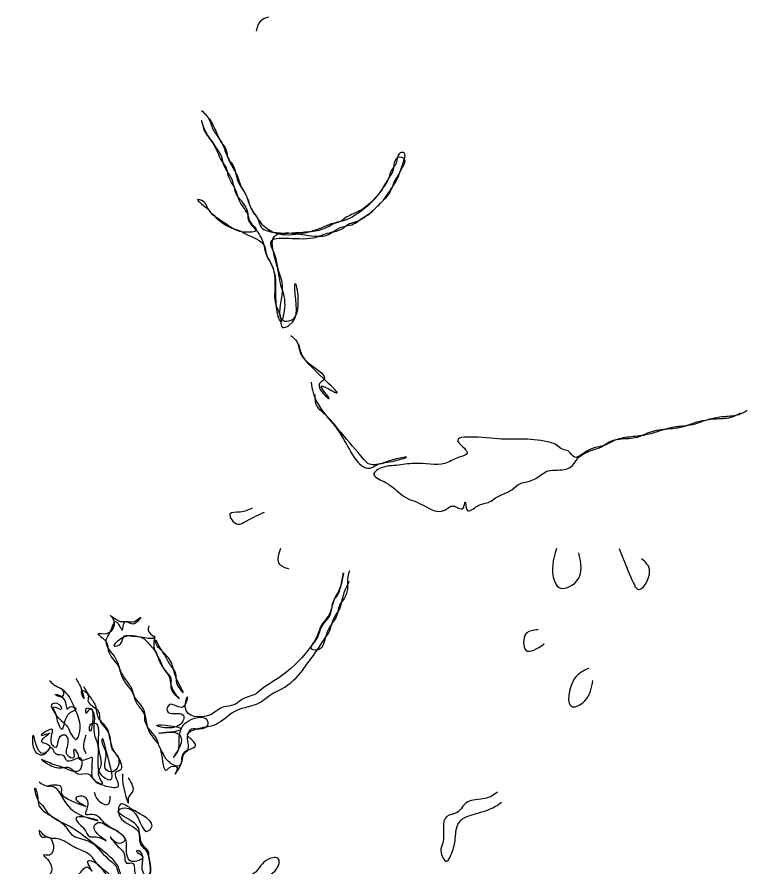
# Model space of a CAD drawing. Header units: metres. Extents: x 0 to 100, y 0 to 141.
# Drawn here: x 69.9 to 78.9, y 81.77 to 92.25 of the extents above; entities that cross this region are included whole.
import ezdxf

# ---------------------------------------------------------------- set-up
doc = ezdxf.new("R2010")
doc.units = ezdxf.units.M

msp = doc.modelspace()

# ---------------------------------------------------------------- linework, layer by layer
for points in [[(73, 92.25), (72.9, 92.2), (72.85, 92.075)], [(72.175, 91.1), (72.275, 90.975), (72.3, 90.9), (72.375, 90.775), (72.425, 90.7), (72.475, 90.575), (72.525, 90.475), (72.575, 90.4), (72.6, 90.3), (72.65, 90.175), (72.725, 90.05), (72.75, 89.975), (72.825, 89.825), (72.875, 89.75), (72.9, 89.675), (73.05, 89.6), (73.425, 89.6), (73.625, 89.625), (73.75, 89.675), (73.85, 89.725), (73.95, 89.75), (74.05, 89.8), (74.125, 89.85), (74.4, 90.125), (74.475, 90.25), (74.525, 90.325), (74.55, 90.425), (74.6, 90.525), (74.675, 90.5), (74.65, 90.4), (74.6, 90.3), (74.55, 90.225), (74.525, 90.15), (74.4, 89.975), (74.325, 89.9), (74.175, 89.775), (74.075, 89.725), (74, 89.7), (73.925, 89.65), (73.8, 89.6), (73.7, 89.575), (73.55, 89.525), (73.025, 89.45), (73.075, 89.325), (73.1, 89.225), (73.15, 88.95), (73.2, 88.7), (73.15, 88.5), (73.1, 88.675), (73.075, 89.1), (73.025, 89.225), (72.975, 89.325), (72.95, 89.425), (72.85, 89.625), (72.75, 89.775), (72.75, 89.8), (72.675, 89.975), (72.6, 90.075), (72.575, 90.175), (72.525, 90.3), (72.45, 90.425), (72.425, 90.525), (72.35, 90.65), (72.3, 90.725), (72.25, 90.8), (72.2, 90.9), (72.175, 90.975), (72.2, 90.875), (72.275, 90.75), (72.325, 90.675), (72.375, 90.575), (72.425, 90.475), (72.475, 90.4), (72.5, 90.3), (72.55, 90.2), (72.6, 90.1), (72.625, 90.025), (72.675, 89.925), (72.75, 89.8), (72.775, 89.725), (72.85, 89.625), (72.7, 89.6), (72.6, 89.625), (72.475, 89.7), (72.25, 89.9), (72.2, 89.975), (72.125, 90), (72.175, 89.95), (72.45, 89.7), (72.55, 89.65), (72.625, 89.625), (72.725, 89.575), (72.95, 89.425), (72.975, 89.325), (73.025, 89.225), (73.075, 89.075), (73.1, 88.675), (73.15, 88.55), (73.175, 88.425), (73.25, 88.45), (73.325, 88.9), (73.325, 88.95), (73.3, 88.525), (73.2, 88.5), (73.175, 88.925), (73.125, 89.125), (73.075, 89.3), (73.05, 89.425), (73.05, 89.5), (73.575, 89.55), (73.75, 89.575), (73.825, 89.625), (73.95, 89.675), (74.05, 89.7), (74.125, 89.75), (74.275, 89.85), (74.325, 89.9), (74.4, 89.975), (74.525, 90.15), (74.6, 90.275), (74.625, 90.35), (74.675, 90.5), (74.675, 90.575), (74.625, 90.575), (74.575, 90.45), (74.525, 90.375), (74.475, 90.25), (74.4, 90.125), (74.275, 89.975), (74.1, 89.85), (73.95, 89.775), (73.875, 89.725), (73.775, 89.7), (73.65, 89.65), (73.5, 89.6), (73.375, 89.575), (73.05, 89.6), (72.9, 89.725), (72.85, 89.8), (72.775, 89.925), (72.75, 90), (72.7, 90.1), (72.65, 90.2), (72.625, 90.275), (72.575, 90.375), (72.5, 90.525), (72.475, 90.625), (72.425, 90.7), (72.35, 90.85), (72.275, 91)], [(73.275, 88.325), (73.35, 88.25), (73.375, 88.175), (73.45, 88.025), (73.675, 87.775), (73.625, 87.725), (73.75, 87.55), (73.65, 87.7), (73.775, 87.65), (73.825, 87.625), (73.475, 88), (73.4, 88.125), (73.375, 88.225)], [(73.525, 87.75), (73.55, 87.625), (73.6, 87.5), (73.825, 87.2), (73.925, 87.05), (74.275, 86.7), (74.325, 86.725), (74.525, 86.775), (74.7, 86.825), (74.55, 86.8), (74.4, 86.75), (74.225, 86.75), (74.175, 86.8), (73.9, 87.125), (73.675, 87.375), (73.6, 87.45), (73.575, 87.6)], [(78.9, 87.4), (78.8, 87.35), (78.625, 87.325), (78.375, 87.275), (78.225, 87.225), (78.025, 87.2), (77.825, 87.15), (77.65, 87.1), (77.45, 87.075), (77.25, 87.025), (77.15, 86.975), (77.05, 86.95), (76.925, 86.9), (76.85, 86.85), (76.775, 86.825), (76.7, 86.9), (76.625, 86.925), (76.55, 86.975), (76.4, 87.025), (76.075, 87.05), (75.875, 87.05), (75.35, 87), (75.45, 86.875), (75.35, 86.825), (75.175, 86.75), (74.8, 86.75), (74.575, 86.725), (74.35, 86.675), (74.3, 86.625), (74.425, 86.525), (74.6, 86.4), (74.7, 86.325), (74.825, 86.275), (75.175, 86.175), (75.275, 86.225), (75.4, 86.2), (75.425, 86.275), (75.45, 86.175), (75.575, 86.225), (75.725, 86.275), (75.8, 86.325), (75.9, 86.375), (76, 86.425), (76.1, 86.5), (76.2, 86.525), (76.35, 86.6), (76.425, 86.65), (76.65, 86.675), (76.75, 86.725), (76.825, 86.825), (76.9, 86.875), (77.025, 86.925), (77.1, 86.95), (77.175, 87), (77.325, 87.05), (77.55, 87.075), (77.675, 87.125), (77.9, 87.175), (78.1, 87.2), (78.25, 87.25), (78.525, 87.3), (78.725, 87.325), (78.825, 87.375)], [(72.8, 86.2), (72.65, 86.15), (72.525, 86.125), (72.625, 86), (72.7, 86.025), (72.95, 86.15)], [(73.15, 85.7), (73.125, 85.525), (73.25, 85.45)], [(76.55, 85.7), (76.525, 85.3), (76.575, 85.225), (76.8, 85.3), (76.825, 85.65)], [(77.325, 85.7), (77.375, 85.575), (77.5, 85.275), (77.55, 85.2), (77.7, 85.425), (77.6, 85.575)], [(74, 85.425), (73.975, 85.325), (73.975, 85.225), (73.925, 85.075), (73.875, 85), (73.85, 84.9), (73.8, 84.8), (73.75, 84.725), (73.7, 84.6), (73.6, 84.45), (73.525, 84.475), (73.55, 84.525), (73.625, 84.65), (73.65, 84.725), (73.725, 84.825), (73.775, 84.925), (73.8, 85.05), (73.85, 85.125), (73.9, 85.275), (73.925, 85.4), (73.9, 85.275), (73.85, 85.15), (73.8, 85.05), (73.775, 84.95), (73.725, 84.85), (73.65, 84.75), (73.6, 84.625), (73.525, 84.5), (73.45, 84.4), (73.075, 84.075), (72.925, 83.975), (72.825, 83.9), (72.75, 83.875), (72.65, 83.825), (72.575, 83.775), (72.45, 83.75), (72.275, 83.65), (71.975, 83.75), (72, 83.875), (71.95, 83.75), (71.775, 83.775), (71.75, 83.7), (71.95, 83.65), (71.9, 83.525), (71.625, 83.525), (71.925, 83.475), (71.65, 83.425), (71.875, 83.425), (71.875, 83.2), (71.825, 83.125), (71.85, 83.15), (71.9, 83.35), (71.975, 83.55), (72.25, 83.575), (72.25, 83.525), (72.15, 83.475), (72.05, 83.475), (72, 83.4), (72, 83.225), (71.95, 83.175), (71.9, 83.025), (71.8, 83.05), (71.7, 83.175), (71.65, 83.275), (71.625, 83.35), (71.55, 83.45), (71.475, 83.6), (71.475, 83.675), (71.425, 83.775), (71.35, 83.875), (71.325, 83.95), (71.25, 84.075), (71.175, 84.2), (71.15, 84.275), (71.1, 84.375), (71.025, 84.475), (71, 84.575), (71.05, 84.675), (71.125, 84.8), (71.2, 84.7), (71.225, 84.8), (71.325, 84.775), (71.425, 84.85), (71.35, 84.8), (71.25, 84.8), (71.175, 84.8), (71.05, 84.875), (71.075, 84.85), (71, 84.65), (70.9, 84.65), (71, 84.55), (71.025, 84.45), (71.075, 84.35), (71.15, 84.25), (71.175, 84.175), (71.25, 84.025), (71.325, 83.925), (71.35, 83.85), (71.425, 83.725), (71.475, 83.65), (71.5, 83.525), (71.575, 83.375), (71.65, 83.275), (71.675, 83.2), (71.75, 82.975), (71.775, 83), (71.875, 83), (71.85, 82.925), (71.925, 83.05), (71.95, 83.15), (72.025, 83.225), (72.1, 83.275), (72.075, 83.325), (72, 83.4), (72.2, 83.5), (72.325, 83.525), (72.55, 83.675), (72.65, 83.725), (72.825, 83.775), (72.925, 83.825), (73.025, 83.9), (73.125, 83.95), (73.4, 84.175), (73.475, 84.275), (73.6, 84.45), (73.7, 84.6), (73.75, 84.675), (73.775, 84.75), (73.825, 84.875), (73.875, 84.95), (73.9, 85.025), (73.95, 85.2), (74, 85.3)], [(71.525, 84.75), (71.525, 84.675), (71.6, 84.6), (71.475, 84.6), (71.3, 84.625), (71.2, 84.6), (71.1, 84.5), (71.175, 84.525), (71.225, 84.625), (71.3, 84.625), (71.45, 84.6), (71.55, 84.5), (71.625, 84.4), (71.65, 84.325), (71.725, 84.2), (71.775, 84.125), (71.825, 83.95), (71.9, 83.85), (71.85, 83.9), (71.8, 84), (71.8, 84.1), (71.725, 84.2), (71.65, 84.35), (71.6, 84.45), (71.6, 84.575), (71.65, 84.5), (71.725, 84.375), (71.8, 84.25), (71.85, 84.175), (71.875, 84.025), (71.95, 83.925), (71.9, 84.025), (71.825, 84.225), (71.8, 84.3), (71.725, 84.4), (71.6, 84.575), (71.6, 84.625)], [(76.325, 84.7), (76.175, 84.65), (76.175, 84.45), (76.4, 84.525)], [(76.95, 84.225), (76.775, 84.1), (76.75, 83.75), (76.9, 83.825), (77, 84.075)], [(70.625, 84.1), (70.7, 83.95), (70.725, 83.85), (70.7, 83.95), (70.775, 83.9), (70.775, 83.825), (70.9, 83.7), (70.925, 83.575), (71, 83.475), (71.05, 83.35), (71.075, 83.225), (71.15, 83.125), (71.075, 82.95), (71, 82.975), (71, 83.175), (70.95, 83.325), (70.95, 83.35), (71, 83.2), (71.025, 82.85), (70.95, 82.9), (70.9, 83.275), (70.85, 83.45), (70.8, 83.725), (70.75, 83.725), (70.75, 83.675), (70.8, 83.725), (70.8, 83.45), (70.8, 83.525), (70.85, 83.55), (70.9, 83.275), (70.925, 83), (70.9, 82.925), (70.95, 82.8), (70.85, 82.85), (70.825, 82.975), (70.825, 83.025), (70.825, 83.125), (70.75, 83.1), (70.675, 83.1), (70.65, 83.175), (70.6, 83.225), (70.6, 83.125), (70.525, 83.15), (70.525, 83.275), (70.5, 83.4), (70.425, 83.375), (70.375, 83.25), (70.325, 83.3), (70.325, 83.475), (70.2, 83.4), (70.3, 83.425), (70.2, 83.325), (70.3, 83.275), (70.225, 83.175), (70.1, 83.4), (70.125, 83.2), (70.25, 83.175), (70.325, 83.25), (70.375, 83.175), (70.475, 83.15), (70.5, 83.1), (70.6, 83.1), (70.675, 83.125), (70.675, 82.975), (70.475, 83), (70.325, 83.05), (70.2, 83.1), (70.275, 83.05), (70.45, 83), (70.55, 83), (70.65, 82.925), (70.775, 82.925), (70.85, 82.85), (71, 82.775), (71.15, 82.775), (71.125, 82.95), (71.175, 82.975), (71.15, 83.125), (71.075, 83.25), (71.05, 83.35), (71, 83.5), (70.9, 83.625), (70.875, 83.75), (70.8, 83.875), (70.725, 84)], [(70.3, 84.075), (70.35, 84.025), (70.475, 83.925), (70.45, 83.875), (70.375, 83.9), (70.475, 83.85), (70.525, 83.725), (70.55, 83.75), (70.625, 83.725), (70.55, 83.675), (70.45, 83.475), (70.4, 83.575), (70.375, 83.675), (70.35, 83.75), (70.45, 83.725), (70.425, 83.775), (70.325, 83.775), (70.35, 83.7), (70.4, 83.625), (70.525, 83.5), (70.575, 83.4), (70.625, 83.35), (70.675, 83.45), (70.625, 83.7), (70.525, 83.9), (70.45, 83.975)], [(69, 83.575), (68.95, 83.5), (68.925, 83.4), (69.275, 82.975), (69.4, 82.825), (69.3, 82.8), (69.3, 82.775), (69.2, 82.775), (69.175, 82.9), (69.125, 82.925), (69.125, 82.95), (69.15, 82.85), (69.175, 82.775), (69.25, 82.725), (69.025, 82.8), (69, 82.825), (69.25, 82.725), (69.3, 82.6), (69.375, 82.65), (69.3, 82.725), (69.4, 82.775), (69.5, 82.675), (69.45, 82.5), (69.4, 82.425), (69.2, 82.575), (69.075, 82.675), (68.95, 82.825), (68.975, 82.925), (68.925, 82.95), (68.925, 82.9), (68.925, 82.75), (69.025, 82.675), (69.05, 82.65), (69.175, 82.575), (69.05, 82.55), (68.95, 82.625), (68.775, 82.725), (68.95, 82.575), (69.05, 82.55), (69.175, 82.475), (69.4, 82.275), (69.45, 82.225), (69.525, 82.15), (69.35, 82), (69.375, 81.925), (69.25, 81.85), (69.175, 81.85), (69.225, 81.9), (69.275, 82.025), (69.3, 82.125), (69.375, 82.125), (69.35, 82.175), (69.3, 82.2), (69.35, 82.15), (69.25, 82.075), (69.3, 82), (69.225, 81.925), (69.125, 81.875), (69.125, 81.7), (69.175, 81.55), (69.325, 81.45), (69.325, 81.225), (69.375, 81.175), (69.425, 81.225), (69.55, 81.375), (69.6, 81.275), (69.675, 81.15), (69.75, 81.05), (69.775, 80.925), (69.85, 80.775), (69.925, 80.65), (69.9, 80.575), (69.7, 80.7), (69.625, 80.725), (69.225, 81.1), (69.1, 81.175), (69.025, 81.2), (68.875, 81.325), (68.825, 81.425), (68.725, 81.55), (68.525, 81.7), (68.475, 81.725), (68.65, 81.6), (68.675, 81.45), (68.55, 81.525), (68.475, 81.575), (68.4, 81.6), (68.25, 81.675), (68.3, 81.65), (68.35, 81.6), (68.55, 81.5), (68.625, 81.475), (68.725, 81.4), (68.625, 81.375), (68.55, 81.425), (68.475, 81.475), (68.35, 81.55), (68.275, 81.575), (68.2, 81.625), (68.1, 81.675), (68, 81.725), (67.9, 81.8), (67.8, 81.85), (67.85, 81.8), (67.95, 81.725), (68.05, 81.675), (68.175, 81.625), (68.3, 81.55), (68.425, 81.475), (68.5, 81.45), (68.575, 81.4), (68.4, 81.4), (68.3, 81.45), (68.2, 81.475), (67.9, 81.525), (68.175, 81.5), (68.25, 81.45), (68.4, 81.4), (68.55, 81.375), (68.675, 81.25), (68.775, 81.2), (68.85, 81.175), (68.925, 81.125), (69.075, 80.975), (69.15, 80.925), (69.3, 80.825), (69.575, 80.5), (69.675, 80.35), (69.725, 80.225), (69.7, 80.3), (69.675, 80.375), (69.625, 80.45), (69.725, 80.475), (69.775, 80.3), (69.825, 80.225), (69.875, 80.075), (69.9, 79.9), (69.95, 79.8), (70, 79.675), (69.975, 79.5), (69.975, 79.375), (70, 79.275), (70, 79.4), (70, 79.55), (70.05, 79.4), (70.125, 79.55), (70.075, 79.6), (70.075, 79.375), (70.05, 79.475), (70, 79.55), (69.975, 79.725), (69.95, 79.825), (69.9, 79.9), (69.85, 80.125), (69.825, 80.225), (69.775, 80.325), (69.775, 80.525), (69.975, 80.25), (70.075, 80.175), (70.125, 80.15), (70.075, 80.225), (69.975, 80.35), (70.075, 80.3), (70.075, 80.325), (69.9, 80.575), (69.95, 80.575), (70.025, 80.625), (70, 80.65), (69.925, 80.65), (69.875, 80.8), (69.8, 80.9), (69.75, 81.05), (69.775, 81.175), (69.85, 81.075), (70, 80.925), (70.025, 80.925), (69.85, 81.075), (69.75, 81.225), (69.725, 81.3), (69.675, 81.425), (69.65, 81.575), (69.6, 81.5), (69.675, 81.4), (69.75, 81.225), (69.725, 81.125), (69.65, 81.225), (69.575, 81.375), (69.525, 81.4), (69.475, 81.325), (69.4, 81.375), (69.35, 81.45), (69.275, 81.475), (69.175, 81.65), (69.175, 81.725), (69.25, 81.825), (69.3, 81.775), (69.3, 81.85), (69.375, 81.85), (69.475, 81.7), (69.55, 81.65), (69.6, 81.7), (69.7, 81.6), (69.725, 81.525), (69.775, 81.475), (69.85, 81.35), (69.9, 81.275), (69.925, 81.175), (70.05, 81), (70.1, 80.85), (70.1, 80.625), (70.15, 80.5), (70.175, 80.225), (70.125, 80.55), (70.075, 80.95), (70.05, 81.05), (70.05, 81.15), (70, 81.25), (69.9, 81.3), (69.825, 81.425), (69.725, 81.575), (69.7, 81.65), (69.8, 81.625), (69.9, 81.475), (69.85, 81.525), (69.8, 81.65), (69.725, 81.675), (69.7, 81.75), (69.675, 81.85), (69.775, 81.75), (69.8, 81.725), (69.7, 81.85), (69.675, 81.725), (69.575, 81.725), (69.575, 81.8), (69.5, 81.875), (69.375, 81.975), (69.45, 82.05), (69.575, 82.075), (69.525, 82.025), (69.525, 81.95), (69.6, 81.975), (69.6, 82.2), (69.575, 82.35), (69.575, 82.575), (69.5, 82.675), (69.425, 82.75), (69.375, 82.9), (69.3, 82.975), (69.25, 83.05), (69.075, 83.3), (69.025, 83.35)], [(70.75, 83.4), (70.725, 83.225), (70.75, 83.175)], [(71.2, 82.925), (71.2, 82.85), (71.275, 82.575), (71.275, 82.625), (71.325, 82.7), (71.275, 82.875)], [(70.175, 82.825), (70.275, 82.775), (70.325, 82.775), (70.45, 82.65), (70.725, 82.4), (70.9, 82.35), (70.625, 82.375), (70.675, 82.3), (70.725, 82.25), (70.8, 82.15), (70.875, 82.15), (71, 82.1), (70.85, 82.275), (70.9, 82.325), (71.025, 82.275), (71.125, 82.225), (71.225, 82.1), (71.125, 82.075), (71.05, 82.15), (71.125, 82.05), (71.225, 81.925), (71.25, 81.825), (71.325, 81.825), (71.35, 81.725), (71.4, 81.6), (71.45, 81.525), (71.5, 81.4), (71.45, 81.15), (71.375, 81.05), (71.375, 80.975), (71.325, 80.85), (71.275, 80.75), (71.35, 80.8), (71.475, 80.825), (71.575, 80.95), (71.75, 81.05), (71.9, 81.125), (71.9, 81.025), (71.825, 81), (71.725, 80.925), (71.575, 80.8), (71.5, 80.775), (71.4, 80.65), (71.35, 80.575), (71.275, 80.7), (71.325, 80.575), (71.4, 80.6), (71.475, 80.6), (71.7, 80.65), (71.8, 80.675), (71.975, 80.825), (71.975, 81.05), (72.075, 81), (72.075, 80.9), (72.05, 80.825), (72.1, 80.925), (72.15, 80.875), (72.1, 80.75), (71.975, 80.675), (71.9, 80.65), (71.8, 80.6), (71.7, 80.55), (71.525, 80.525), (71.35, 80.5), (71.325, 80.425), (71.275, 80.45), (71.225, 80.6), (71.2, 80.675), (71.175, 80.85), (71.25, 80.95), (71.3, 81.025), (71.35, 81.2), (71.325, 81.425), (71.3, 81.5), (71.25, 81.575), (71.175, 81.7), (71.15, 81.775), (71.05, 81.9), (70.8, 82.1), (70.55, 82.275), (70.45, 82.325), (70.275, 82.45), (70.225, 82.525), (70.175, 82.575), (70.125, 82.75), (70.15, 82.675), (70.175, 82.525), (70.25, 82.45), (70.375, 82.375), (70.5, 82.275), (70.575, 82.175), (70.775, 82.1), (71.025, 81.875), (71.125, 81.775), (71.15, 81.7), (71.25, 81.575), (71.325, 81.45), (71.35, 81.375), (71.35, 81.2), (71.3, 81.075), (71.225, 81.075), (71.275, 81.3), (71.2, 81.475), (71.15, 81.525), (71.025, 81.7), (70.925, 81.775), (70.8, 81.925), (70.65, 82), (70.6, 82.025), (70.4, 82.125), (70.225, 82.175), (70.175, 82.225), (70.2, 82.15), (70.275, 82.15), (70.3, 81.925), (70.225, 81.925), (70.275, 81.875), (70.275, 81.675), (70.175, 81.675), (70.225, 81.625), (70.375, 81.65), (70.45, 81.65), (70.525, 81.65), (70.675, 81.7), (70.775, 81.775), (70.825, 81.725), (70.775, 81.85), (70.875, 81.825), (70.95, 81.75), (71.175, 81.45), (71.225, 81.375), (71.25, 81.3), (71.225, 81.125), (71.15, 81.125), (71.175, 81.05), (71.1, 81), (71.075, 80.925), (71.025, 80.85), (71.075, 80.775), (71, 80.775), (70.975, 80.875), (70.95, 80.7), (70.825, 80.65), (70.875, 80.725), (70.825, 80.65), (70.775, 80.575), (70.675, 80.5), (70.55, 80.5), (70.5, 80.55), (70.45, 80.5), (70.35, 80.525), (70.4, 80.625), (70.425, 80.7), (70.35, 80.65), (70.375, 80.575), (70.25, 80.55), (70.45, 80.775), (70.5, 80.725), (70.55, 80.825), (70.45, 80.85), (70.375, 80.8), (70.25, 80.65), (70.25, 80.375), (70.3, 80.275), (70.4, 80.325), (70.5, 80.4), (70.55, 80.425), (70.65, 80.5), (70.75, 80.55), (70.825, 80.575), (70.975, 80.7), (71.2, 80.8), (71.125, 80.75), (71, 80.6), (70.95, 80.4), (70.925, 80.3), (70.95, 80.2), (70.95, 80.075), (71, 80), (71.025, 79.9), (71.075, 79.775), (71.125, 79.7), (71.15, 79.625), (71.225, 79.5), (71.275, 79.425), (71.3, 79.35), (71.225, 79.325), (71.2, 79.425), (71.125, 79.525), (71.05, 79.65), (71.025, 79.725), (70.975, 79.85), (70.925, 79.95), (70.9, 80.05), (70.825, 80.15), (70.775, 80.325), (70.7, 80.325), (70.5, 80.3), (70.55, 80.3), (70.75, 80.275), (70.825, 80.15), (70.85, 80.05), (70.825, 79.75), (70.825, 79.55), (70.875, 79.45), (70.9, 79.375), (71.15, 79.1), (71.25, 79.05), (71.6, 78.675), (71.65, 78.575), (71.775, 78.375), (71.825, 78.3), (71.85, 78.15), (71.9, 77.925), (71.95, 77.75), (71.925, 77.45), (71.925, 77.775), (71.9, 78), (71.85, 78.15), (71.8, 78.325), (71.775, 78.45), (71.65, 78.6), (71.45, 78.85), (71.25, 79.05), (71.025, 79.275), (70.85, 79.475), (70.825, 79.575), (70.825, 79.875), (70.875, 80.075), (70.925, 79.975), (71, 79.8), (71.025, 79.7), (71.075, 79.6), (71.175, 79.45), (71.225, 79.325), (71.175, 79.2), (71.275, 79.3), (71.35, 79.3), (71.3, 79.375), (71.375, 79.4), (71.45, 79.3), (71.475, 79.2), (71.525, 79.1), (71.575, 79), (71.6, 78.925), (71.7, 78.775), (71.6, 78.8), (71.55, 78.85), (71.675, 78.75), (71.7, 78.8), (71.625, 78.9), (71.575, 79), (71.55, 79.1), (71.5, 79.175), (71.425, 79.325), (71.4, 79.4), (71.325, 79.5), (71.25, 79.65), (71.225, 79.75), (71.175, 79.825), (71.125, 79.95), (71.1, 80.025), (71.05, 80.125), (71, 80.25), (70.95, 80.3), (70.95, 80.375), (71.025, 80.525), (71.1, 80.55), (71.2, 80.6), (71.175, 80.5), (71.1, 80.45), (71.15, 80.375), (71.075, 80.35), (71.1, 80.25), (71.125, 80.1), (71.2, 79.975), (71.25, 79.9), (71.275, 79.775), (71.35, 79.625), (71.4, 79.55), (71.45, 79.45), (71.5, 79.35), (71.55, 79.275), (71.575, 79.2), (71.625, 79.075), (71.675, 79), (71.7, 78.925), (71.75, 78.825), (71.8, 78.675), (71.85, 78.55), (71.725, 78.6), (71.9, 78.4), (71.925, 78.3), (71.975, 78.2), (72.05, 78.1), (72.075, 78.025), (72.175, 77.85), (72.25, 77.725), (72.275, 77.575), (72.275, 76.975), (72.3, 77.55), (72.25, 77.7), (72.2, 77.825), (72.175, 77.925), (72.05, 78.075), (71.975, 78.225), (71.95, 78.3), (72.05, 78.35), (72.1, 78.25), (72.15, 78.15), (72.25, 78), (72.3, 77.875), (72.325, 77.75), (72.375, 77.6), (72.375, 77.3), (72.35, 77.075), (72.325, 77), (72.375, 77.275), (72.375, 77.525), (72.35, 77.75), (72.3, 77.925), (72.25, 78), (72.2, 78.125), (72.125, 78.25), (72, 78.4), (71.85, 78.625), (71.8, 78.75), (71.75, 78.85), (71.725, 78.95), (71.675, 79.05), (71.625, 79.125), (71.6, 79.2), (71.55, 79.3), (71.475, 79.425), (71.45, 79.5), (71.375, 79.625), (71.325, 79.7), (71.3, 79.775), (71.225, 79.975), (71.175, 80.05), (71.125, 80.225), (71.1, 80.325), (71.15, 80.35), (71.175, 80.4), (71.2, 80.5), (71.25, 80.45), (71.325, 80.375), (71.4, 80.5), (71.5, 80.5), (71.65, 80.55), (71.825, 80.6), (71.9, 80.625), (71.975, 80.675), (72.1, 80.725), (72.325, 80.9), (72.375, 80.825), (72.325, 80.9), (72.325, 81.025), (72.225, 81.025), (72.1, 81), (72.05, 81.1), (72.125, 81.15), (72.225, 81.25), (72.35, 81.375), (72.475, 81.425), (72.675, 81.5), (72.775, 81.525), (72.875, 81.6), (73.125, 81.8), (73.125, 81.875), (73, 81.875), (72.825, 81.7), (72.725, 81.65), (72.6, 81.575), (72.45, 81.5), (72.25, 81.475), (72.15, 81.4), (71.975, 81.35), (71.875, 81.475), (71.85, 81.425), (71.8, 81.325), (71.775, 81.425), (71.8, 81.5), (71.775, 81.575), (71.75, 81.625), (71.7, 81.525), (71.65, 81.375), (71.675, 81.375), (71.7, 81.5), (71.8, 81.55), (71.75, 81.375), (71.7, 81.3), (71.6, 81.15), (71.625, 81.05), (71.575, 81), (71.525, 80.9), (71.45, 80.85), (71.325, 80.85), (71.45, 80.925), (71.5, 81.025), (71.5, 81.05), (71.375, 81), (71.4, 81.075), (71.45, 81.175), (71.5, 81.5), (71.45, 81.575), (71.525, 81.675), (71.525, 81.925), (71.525, 81.95), (71.45, 82.05), (71.4, 82.25), (71.3, 82.35), (71.15, 82.475), (71.275, 82.5), (71.525, 82.225), (71.55, 82.25), (71.3, 82.5), (71.175, 82.55), (71.15, 82.45), (71.325, 82.275), (71.4, 82.2), (71.425, 82.05), (71.475, 82), (71.5, 81.65), (71.45, 81.725), (71.45, 81.9), (71.4, 81.975), (71.375, 81.975), (71.45, 81.9), (71.375, 81.85), (71.3, 81.85), (71.25, 82.05), (71.25, 82.075), (71.125, 82.225), (71, 82.3), (70.825, 82.425), (70.75, 82.425), (70.775, 82.525), (70.7, 82.65), (70.625, 82.625), (70.75, 82.525), (70.55, 82.6), (70.45, 82.7), (70.45, 82.75), (70.275, 82.775)], [(70.85, 82.7), (70.9, 82.6), (71.025, 82.55), (71.05, 82.65)], [(75.825, 82.7), (75.75, 82.65), (75.525, 82.6), (75.45, 82.575), (75.325, 82.45), (75.2, 82.4), (75.15, 82.075), (75.125, 81.975), (75.2, 81.85), (75.25, 81.925), (75.3, 82.1), (75.35, 82.325), (75.45, 82.4), (75.525, 82.425), (75.8, 82.525), (75.875, 82.575)]]:
    msp.add_spline(points, degree=3)

doc.saveas('drawing.dxf')
